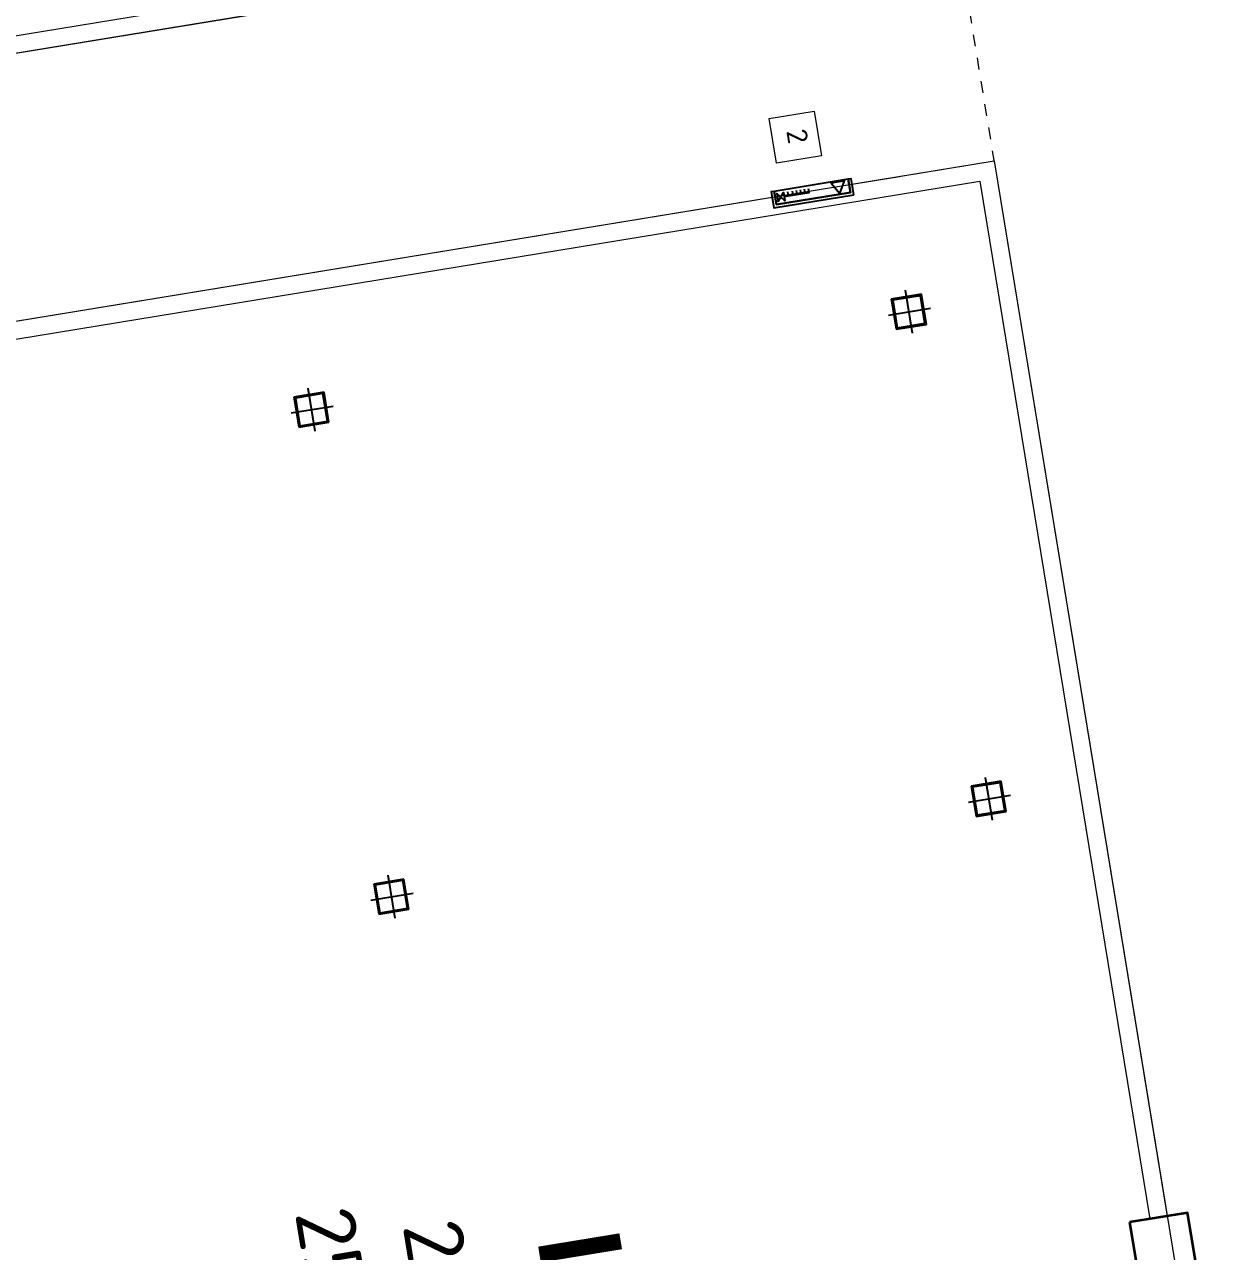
# Model space of a CAD drawing. Header units: metres. Extents: x 2 to 659295185, y -28 to 1124222152.
# Drawn here: x 655578.93 to 655589.08, y 1126536.88 to 1126547.32 of the extents above; entities that cross this region are included whole.
import ezdxf
from ezdxf.enums import TextEntityAlignment as Align

# ---------------------------------------------------------------- set-up
doc = ezdxf.new("R2010")
doc.units = ezdxf.units.M
doc.header["$MEASUREMENT"] = 0
for name, pattern in [('CCSM_C1_CUERPO CK$0$CONTINUA', [0]), ('CCSM_C1_CUERPO CK$0$DASHED', [0.75, 0.5, -0.25]), ('CCSM_C1_CUERPO CK$0$HIDDEN', [0.375, 0.25, -0.125])]:
    doc.linetypes.add(name, pattern=pattern)
doc.layers.get('0').update_dxf_attribs({"linetype": 'CONTINUOUS'})
doc.layers.add('CCSM_C1_CUERPO CK$0$A-AREAS COMERCIALES', color=151, linetype='CONTINUOUS', plot=False)
for name, color, linetype in [('CCSM_C1_CUERPO CK$0$A-EQUIPOS', 9, 'CONTINUOUS'), ('CCSM_C1_CUERPO CK$0$A-LOCAL ID', 7, 'CONTINUOUS'), ('CCSM_C1_CUERPO CK$0$A-PARED', 2, 'CCSM_C1_CUERPO CK$0$CONTINUA'), ('CCSM_C1_CUERPO CK$0$A-PROYECCIONES SUP', 5, 'CCSM_C1_CUERPO CK$0$DASHED'), ('CCSM_C1_CUERPO CK$0$ID_AREA EXACTA', 7, 'CONTINUOUS'), ('CCSM_C1_CUERPO CK$0$ID_Nº LOCAL', 7, 'CONTINUOUS'), ('CCSM_C1_CUERPO CK$0$ID_RUBRO', 7, 'CONTINUOUS'), ('CCSM_C1_CUERPO CK$0$TEX-ROT', 7, 'CONTINUOUS')]:
    doc.layers.add(name, color=color, linetype=linetype)
doc.layers.add('CCSM_XREF ESTRUCTURA15$0$E-CA-COLUMNA', color=2, linetype='CONTINUOUS', lineweight=35)
doc.layers.add('CCSM_XREF ESTRUCTURA15$0$E-CC-COLUMNA', color=2, linetype='CONTINUOUS', lineweight=35)
doc.styles.add('ARIAL', font='txt')
doc.styles.add('CCSM_C1_CUERPO CK$0$ROMANS', font='romans__.ttf')

# ---------------------------------------------------------------- blocks, each defined once
blk = doc.blocks.new('CCSM_C1_CUERPO CK$0$CAJA DE MANGUERA')
for points in [[(0.444, 0.073), (0.473, -0.106), (0.44, -0.111), (0.417, 0.034), (-0.406, -0.1), (-0.382, -0.246), (-0.415, -0.251), (-0.444, -0.073)], [(0.417, 0.034), (0.44, -0.111), (-0.382, -0.246), (-0.406, -0.1)], [(0.299, 0.008), (0.393, -0.108), (0.246, -0.132)], [(-0.378, -0.123), (-0.288, -0.201), (-0.303, -0.111), (-0.363, -0.214)]]:
    blk.add_lwpolyline(points, close=True)
for points in [[(-0.295, -0.156), (-0.019, -0.111), (-0.012, -0.152)], [(-0.151, -0.133), (-0.144, -0.177)], [(-0.107, -0.125), (-0.1, -0.17)], [(-0.062, -0.118), (-0.055, -0.163)], [(-0.248, -0.149), (-0.241, -0.193)], [(-0.196, -0.14), (-0.189, -0.185)]]:
    blk.add_lwpolyline(points)
blk = doc.blocks.new('CCSM_XREF ESTRUCTURA15$0$CCSM_COLUMNA REC')
at = {"layer": 'CCSM_XREF ESTRUCTURA15$0$E-CA-COLUMNA'}
blk.add_lwpolyline([(-0.25, -0.25), (0.25, -0.25), (0.25, 0.25), (-0.25, 0.25)], close=True, dxfattribs=at)
blk = doc.blocks.new('CCSM_C1_CUERPO CK$0$IDENT LOCAL')
at = {"style": 'CCSM_C1_CUERPO CK$0$ROMANS'}
for tag, height, p in [('AREA-EXACTA', 0.5, (0.869, 0.18)), ('NºLOCAL', 0.7, (1.954, 0.057)), ('RUBRO', 0.35, (0, 0)), ('USO', 0.35, (-0.839, -0.137))]:
    blk.add_attdef(tag, text='', height=height, rotation=279.3085, dxfattribs=at).set_placement(p, align=Align.BOTTOM_CENTER)

msp = doc.modelspace()

# ---------------------------------------------------------------- linework, layer by layer
at = {"color": 4}
for p, q in [((655586.4206, 1126545.0545), (655586.4804, 1126544.6897)), ((655586.2779, 1126544.8433), (655586.6357, 1126544.902)), ((655581.3385, 1126544.2214), (655581.3983, 1126543.8567)), ((655581.1958, 1126544.0103), (655581.5535, 1126544.0689)), ((655587.1, 1126540.9098), (655587.1598, 1126540.545)), ((655586.9573, 1126540.6986), (655587.315, 1126540.7573)), ((655582.0178, 1126540.0767), (655582.0776, 1126539.712)), ((655581.8751, 1126539.8656), (655582.2329, 1126539.9242))]:
    msp.add_line(p, q, dxfattribs=at)
at = {"color": 5}
for p, q in [((655586.5579, 1126545.0209), (655586.3013, 1126544.9789)), ((655586.3013, 1126544.9789), (655586.3433, 1126544.7223)), ((655586.5488, 1126545.0083), (655586.3139, 1126544.9698)), ((655586.3139, 1126544.9698), (655586.3524, 1126544.7349)), ((655586.5873, 1126544.7734), (655586.5488, 1126545.0083)), ((655586.5999, 1126544.7644), (655586.5579, 1126545.0209)), ((655586.3433, 1126544.7223), (655586.5999, 1126544.7644)), ((655586.3524, 1126544.7349), (655586.5873, 1126544.7734)), ((655581.4757, 1126544.1879), (655581.2191, 1126544.1459)), ((655581.2191, 1126544.1459), (655581.2612, 1126543.8893)), ((655581.4666, 1126544.1753), (655581.2318, 1126544.1368)), ((655581.2318, 1126544.1368), (655581.2703, 1126543.9019)), ((655581.5051, 1126543.9404), (655581.4666, 1126544.1753)), ((655581.5178, 1126543.9313), (655581.4757, 1126544.1879)), ((655581.2612, 1126543.8893), (655581.5178, 1126543.9313)), ((655581.2703, 1126543.9019), (655581.5051, 1126543.9404)), ((655587.2372, 1126540.8762), (655586.9806, 1126540.8342)), ((655587.2793, 1126540.6197), (655587.2372, 1126540.8762)), ((655586.9806, 1126540.8342), (655587.0227, 1126540.5776)), ((655587.2281, 1126540.8636), (655586.9933, 1126540.8251)), ((655586.9933, 1126540.8251), (655587.0318, 1126540.5902)), ((655587.2666, 1126540.6287), (655587.2281, 1126540.8636)), ((655587.0227, 1126540.5776), (655587.2793, 1126540.6197)), ((655587.0318, 1126540.5902), (655587.2666, 1126540.6287)), ((655582.1551, 1126540.0432), (655581.8985, 1126540.0012)), ((655582.1971, 1126539.7867), (655582.1551, 1126540.0432)), ((655581.8985, 1126540.0012), (655581.9406, 1126539.7446)), ((655582.146, 1126540.0306), (655581.9111, 1126539.9921)), ((655581.9111, 1126539.9921), (655581.9496, 1126539.7572)), ((655582.1845, 1126539.7957), (655582.146, 1126540.0306)), ((655581.9406, 1126539.7446), (655582.1971, 1126539.7867)), ((655581.9496, 1126539.7572), (655582.1845, 1126539.7957))]:
    msp.add_line(p, q, dxfattribs=at)
at = {"layer": 'CCSM_C1_CUERPO CK$0$A-AREAS COMERCIALES', "lineweight": 5}
msp.add_lwpolyline([(655578.8532, 1126559.3847), (655580.8186, 1126547.3937), (655574.8976, 1126546.4232), (655572.8919, 1126558.6599, -0.0069161)], format="xyb", close=True, dxfattribs=at)
msp.add_lwpolyline([(655590.5567, 1126525.0751), (655578.7887, 1126523.1462), (655575.3353, 1126544.2151), (655587.1775, 1126546.1561), (655590.5902, 1126525.3339), (655590.6307, 1126525.0872)], close=True, dxfattribs=at)
at = {"layer": 'CCSM_C1_CUERPO CK$0$A-PARED', "lineweight": 5}
for p, q in [((655539.6183, 1126540.6407), (655599.5684, 1126550.467)), ((655585.9688, 1126545.958), (655587.1773, 1126546.1561)), ((655575.3596, 1126544.067), (655587.0535, 1126545.9838)), ((655553.2459, 1126540.5944), (655585.2879, 1126545.8464))]:
    msp.add_line(p, q, dxfattribs=at)
for points in [[(655569.0264, 1126545.6129), (655580.7203, 1126547.5296)], [(655587.1773, 1126546.1561), (655588.6492, 1126537.1759)], [(655586.0554, 1126545.9722), (655586.3703, 1126546.0238)], [(655585.9688, 1126545.958), (655585.9839, 1126545.8664), (655585.3029, 1126545.7548), (655585.2879, 1126545.8464)], [(655587.0535, 1126545.9838), (655588.5012, 1126537.1517)], [(655538.7732, 1126538.2222), (655585.2879, 1126545.8464)]]:
    msp.add_lwpolyline(points, dxfattribs=at)
at = {"layer": 'CCSM_C1_CUERPO CK$0$A-PROYECCIONES SUP', "linetype": 'CCSM_C1_CUERPO CK$0$HIDDEN', "lineweight": 5, "ltscale": 0.1}
msp.add_line((655587.1795, 1126546.1438), (655586.8155, 1126548.3642), dxfattribs=at)
at = {"layer": 'CCSM_C1_CUERPO CK$0$TEX-ROT', "lineweight": 5}
msp.add_lwpolyline([(655585.6455, 1126546.579), (655585.7076, 1126546.1999), (655585.3255, 1126546.1373), (655585.2634, 1126546.5163)], close=True, dxfattribs=at)

# ---------------------------------------------------------------- block references
at = {"layer": 'CCSM_C1_CUERPO CK$0$A-EQUIPOS', "lineweight": 5, "xscale": -0.766719046659677, "yscale": 0.7667190465144813, "zscale": 0.7667190465888241, "rotation": 198.6170970942607}
msp.add_blockref('CCSM_C1_CUERPO CK$0$CAJA DE MANGUERA', (655585.6434, 1126545.8106), dxfattribs=at)
at = {"layer": 'CCSM_C1_CUERPO CK$0$A-LOCAL ID', "lineweight": 5}
ref = msp.add_blockref('CCSM_C1_CUERPO CK$0$IDENT LOCAL', (655581.4338, 1126535.0124), dxfattribs=at)
ref.add_attrib('AREA-EXACTA', '256.20m2-C1', dxfattribs={"layer": 'CCSM_C1_CUERPO CK$0$ID_AREA EXACTA', "height": 0.5, "rotation": 279.30845, "style": 'CCSM_C1_CUERPO CK$0$ROMANS'}).set_placement((655582.3032, 1126535.1925), align=Align.BOTTOM_CENTER)
ref.add_attrib('RUBRO', '256.20m2-Mzz', dxfattribs={"layer": 'CCSM_C1_CUERPO CK$0$ID_RUBRO', "height": 0.5, "rotation": 279.30845, "style": 'CCSM_C1_CUERPO CK$0$ROMANS'}).set_placement((655581.4338, 1126535.0124), align=Align.BOTTOM_CENTER)
ref.add_attrib('NºLOCAL', 'LS-01', dxfattribs={"layer": 'CCSM_C1_CUERPO CK$0$ID_Nº LOCAL', "height": 0.7, "rotation": 279.30845, "style": 'ARIAL', "width": 1.5}).set_placement((655583.3875, 1126535.0699), align=Align.BOTTOM_CENTER)
at = {"layer": 'CCSM_XREF ESTRUCTURA15$0$E-CC-COLUMNA', "lineweight": 5, "rotation": 279.3085951751866}
msp.add_blockref('CCSM_XREF ESTRUCTURA15$0$CCSM_COLUMNA REC', (655588.6156, 1126536.9171), dxfattribs=at)

# ---------------------------------------------------------------- texts
at = {"layer": 'CCSM_C1_CUERPO CK$0$TEX-ROT', "lineweight": 5, "insert": (655585.5788, 1126546.4396), "char_height": 0.173, "width": 0.010152, "attachment_point": 1, "rotation": 279.25934, "style": 'CCSM_C1_CUERPO CK$0$ROMANS'}
msp.add_mtext('2', dxfattribs=at)

doc.saveas('drawing.dxf')
